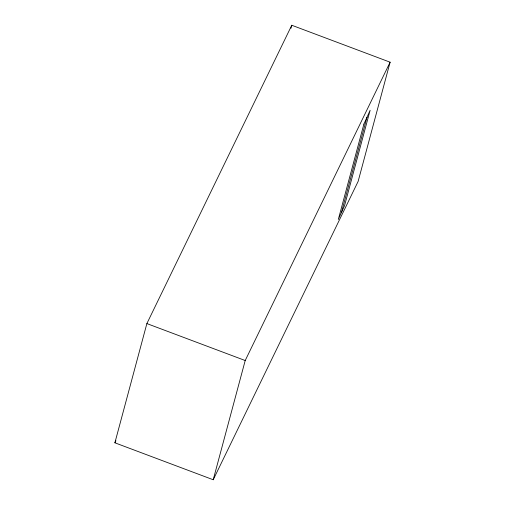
<?xml version="1.0" encoding="UTF-8"?>
<svg xmlns="http://www.w3.org/2000/svg" width="505" height="505" viewBox="0 0 505 505"><rect width="100%" height="100%" fill="white"/><g stroke="black" fill="none" stroke-linecap="round" stroke-linejoin="round"><path stroke-width="0.76" d="M114.888 442.803L146.873 323.579L291.776 25.25L390.113 62.197L358.127 181.421L213.224 479.75L114.888 442.803L115.923 440.676M290.962 28.286L291.776 25.25M213.224 479.75L245.209 360.526L390.113 62.197M341.424 212.567L367.015 117.185M146.873 323.579L245.209 360.526M363.903 124.078L338.312 219.46L344.543 205.674L370.127 110.292L363.903 124.078"/></g></svg>
